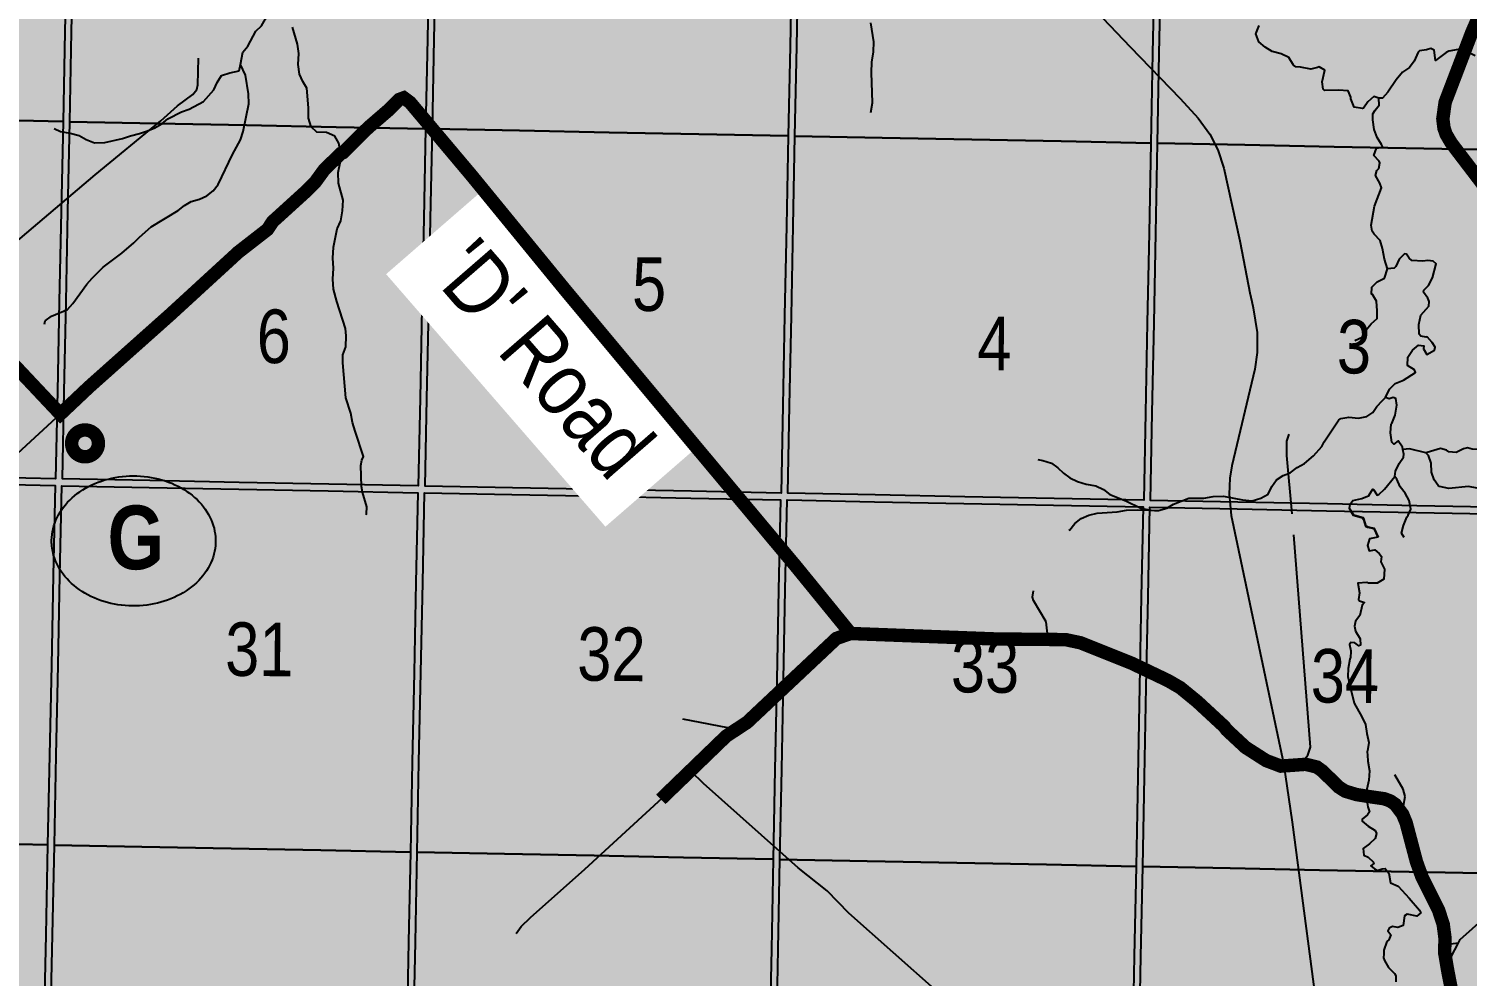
# Model space of a CAD drawing. Extents: x 406396 to 410344, y 6062839 to 6066265.
# Drawn here: x 409695.2 to 409909.4, y 6063198.2 to 6063339.2 of the extents above; entities that cross this region are included whole.
import ezdxf
from ezdxf.enums import TextEntityAlignment as Align

# ---------------------------------------------------------------- set-up
doc = ezdxf.new("R2010")
doc.units = 0
doc.header["$LTSCALE"] = 5
doc.linetypes.add('DASHED2', pattern=[9.525, 6.35, -3.175])
for name, color, linetype in [('33', 20, 'Continuous'), ('39', 28, 'Continuous'), ('P-PROPOSED', 10, 'Continuous'), ('Quarters', 8, 'Continuous'), ('RoadSeg', 57, 'DASHED2'), ('T-WATER', 160, 'Continuous')]:
    doc.layers.add(name, color=color, linetype=linetype)
doc.layers.add('ROUTE-MAP-BACKGROUND-H', color=7, linetype='Continuous', true_color=0xf0ebff)
doc.styles.add('120', font='ARIALN.TTF', dxfattribs={"height": 13})
doc.styles.add('BOLD', font='ARIALNB.TTF')
doc.styles.add('TXT', font='ARIALN.TTF', dxfattribs={"height": 0.2})
doc.linetypes.add('TRACKS', pattern='A,3.81,[130,ltypeshp1.shx,S=6.35,R=0,X=0,Y=0],3.81', length=7.62)

# ---------------------------------------------------------------- blocks, each defined once
blk = doc.blocks.new('AA')
at = {"const_width": 4}
blk.add_lwpolyline([(-1, 0, 1), (1, 0, 1)], format="xyb", close=True, dxfattribs=at)
blk.add_circle((0, 0), 2)
blk = doc.blocks.new('Route_Letters')
h = blk.add_hatch(color=255)
h.dxf.hatch_style = 1
edge = h.paths.add_edge_path()
edge.add_ellipse((-0.12, 0.46), major_axis=(-11.97, 0), ratio=0.789318, start_angle=0, end_angle=360)
at = {"color": 5}
blk.add_open_spline([(-12.34, 0.46), (-12.34, -0.25), (-12.24, -0.97), (-11.72, -2.79), (-11.14, -3.88), (-9.56, -5.81), (-8.54, -6.66), (-6.22, -8.02), (-4.9, -8.54), (-2.12, -9.17), (-0.66, -9.3), (2.22, -9.13), (3.64, -8.84), (6.27, -7.89), (7.48, -7.22), (9.54, -5.6), (10.38, -4.64), (11.6, -2.54), (11.97, -1.4), (12.18, 0.91), (12.02, 2.08), (11.2, 4.3), (10.54, 5.35), (8.8, 7.2), (7.72, 7.99), (5.29, 9.24), (3.93, 9.68), (1.11, 10.18), (-0.35, 10.23), (-3.22, 9.91), (-4.61, 9.55), (-7.16, 8.47), (-8.32, 7.75), (-10.24, 6.02), (-11, 5.02), (-12.05, 2.86), (-12.32, 1.7), (-12.34, 0.52), (-12.34, 0.49), (-12.34, 0.46)], degree=3, knots=[0, 0, 0, 0, 0.219529, 0.219529, 0.575727, 0.575727, 0.931924, 0.931924, 1.288121, 1.288121, 1.644318, 1.644318, 2.000515, 2.000515, 2.356712, 2.356712, 2.712909, 2.712909, 3.069107, 3.069107, 3.425304, 3.425304, 3.781501, 3.781501, 4.137698, 4.137698, 4.493895, 4.493895, 4.850092, 4.850092, 5.20629, 5.20629, 5.562487, 5.562487, 5.918684, 5.918684, 6.274881, 6.274881, 6.283185, 6.283185, 6.283185, 6.283185], dxfattribs=at)
at = {"color": 14, "style": 'BOLD'}
blk.add_attdef('A', text='', height=9.5, dxfattribs=at).set_placement((0.22, 0.98), align=Align.MIDDLE)

msp = doc.modelspace()

# ---------------------------------------------------------------- hatches: boundary and pattern name
at = {"layer": 'ROUTE-MAP-BACKGROUND-H'}
h = msp.add_hatch(color=256, dxfattribs=at)
h.dxf.hatch_style = 1
h.paths.add_polyline_path([(410258.66, 6063255.58), (410260.58, 6063368.34), (410268.76, 6064233.9), (408843.43, 6064264.01), (408831.79, 6063292.96), (408823.13, 6062965.95), (408855.63, 6062965.09), (408869, 6062964.74), (410253.21, 6062935.45)])

# ---------------------------------------------------------------- linework, layer by layer
at = {"layer": '39', "linetype": 'TRACKS', "ltscale": 0.1, "flags": 128}
msp.add_lwpolyline([(409272.02, 6063836.82), (409271.32, 6063838.78), (409271.18, 6063839.93), (409271.21, 6063840.87), (409271.57, 6063842), (409271.73, 6063842.36), (409272.87, 6063844.9), (409272.85, 6063847.18), (409272.77, 6063847.86), (409272.11, 6063849.4), (409267.58, 6063856.61), (409266.84, 6063857.77), (409266.3, 6063858.53), (409265.25, 6063859.42), (409264.45, 6063859.9), (409261.45, 6063860.96), (409260.41, 6063861.48), (409259.86, 6063861.98), (409259.15, 6063862.64), (409258.09, 6063864.19), (409258.5, 6063862.08), (409258.99, 6063859.51), (409259.9, 6063856.62), (409261, 6063853.97), (409262.33, 6063851.54), (409264.2, 6063848.68), (409268.07, 6063842.81), (409272.02, 6063836.82), (409275.44, 6063831.57), (409276.51, 6063829.75), (409277.5, 6063827.79), (409278.63, 6063825.18), (409279.49, 6063822.26), (409284.43, 6063797.05), (409284.9, 6063794.76), (409285.73, 6063790.53), (409286.57, 6063786.42), (409287.62, 6063781.18), (409287.78, 6063779.89), (409287.89, 6063777.63), (409287.93, 6063777.06), (409287.74, 6063770.19), (409287.44, 6063751.48), (409287.65, 6063749.32), (409288.01, 6063747.64), (409288.78, 6063745.11), (409289.23, 6063744.04), (409290.07, 6063742.54), (409291.27, 6063740.7), (409292.62, 6063739.16), (409294.13, 6063737.82), (409295.13, 6063736.81), (409297.34, 6063734.96), (409309.1, 6063725.11), (409322.39, 6063713.97), (409329.28, 6063708.22), (409339.78, 6063700.7), (409352.06, 6063691.93), (409357.73, 6063687.88), (409378.57, 6063673.01), (409386.1, 6063667.44), (409391.17, 6063663.84), (409395.22, 6063661.36), (409396.84, 6063660.35), (409402.78, 6063656.58), (409403.49, 6063656.14), (409413.22, 6063650.19), (409417.08, 6063647.83), (409435.1, 6063636.69), (409436.81, 6063635.63), (409458.88, 6063622.22), (409469.4, 6063615.74), (409471.85, 6063614.22), (409480.28, 6063609.03), (409482.82, 6063607.58), (409483.15, 6063607.4), (409486.66, 6063605.87), (409491.82, 6063604.34), (409497.41, 6063603.11), (409501.3, 6063601.89), (409503.56, 6063600.82), (409504.58, 6063600.17), (409506.47, 6063598.66), (409508.18, 6063597.01), (409509.66, 6063595.13), (409510.95, 6063593.02), (409512.55, 6063589.58), (409513.03, 6063588.36), (409515.08, 6063583.72), (409515.68, 6063582.65), (409516.41, 6063581.69), (409520.96, 6063576.13), (409522.79, 6063574.59), (409524.73, 6063573.53), (409524.97, 6063573.4), (409527.55, 6063572.57), (409531.71, 6063571.64), (409532.96, 6063571.23), (409535.08, 6063569.95), (409535.99, 6063569.14), (409536.72, 6063568.17), (409537.32, 6063567.13), (409537.83, 6063565.98), (409538.61, 6063563.45), (409538.83, 6063562), (409539.21, 6063560.71), (409540.1, 6063558.26), (409542.19, 6063553.58), (409543.82, 6063550.19), (409544.58, 6063549.27), (409544.98, 6063548.88), (409545.25, 6063548.62), (409545.43, 6063548.44), (409547.24, 6063546.91), (409551.16, 6063543.98), (409553.76, 6063541.61), (409555.37, 6063539.85), (409556.09, 6063538.86), (409556.67, 6063537.76), (409557.69, 6063535.48), (409558.5, 6063532.93), (409559.11, 6063530.22), (409559.96, 6063526.1), (409560.95, 6063522.04), (409562.32, 6063518.36), (409564, 6063515.03), (409564.47, 6063513.81), (409564.77, 6063512.46), (409565.19, 6063511.22), (409565.47, 6063509.86), (409566.84, 6063506.2), (409568.73, 6063502.94), (409570.29, 6063501.15), (409571.11, 6063500.27), (409572.02, 6063499.51), (409574.35, 6063497.8), (409575.08, 6063497.28), (409579.07, 6063493.95), (409580.38, 6063492.44), (409581.39, 6063490.99), (409582.32, 6063489.31), (409583.1, 6063487.61), (409583.56, 6063486.16), (409584.13, 6063483.93), (409584.36, 6063482.39), (409584.41, 6063481.03), (409584.29, 6063478.12), (409583.9, 6063476.13), (409583.47, 6063474.37), (409582.83, 6063472.79), (409581.84, 6063470.79), (409578.5, 6063464.49), (409577.58, 6063462.48), (409576.92, 6063460.63), (409576.52, 6063458.87), (409576.3, 6063456.96), (409576.32, 6063455.43), (409576.49, 6063453.54), (409576.66, 6063452.63), (409577.29, 6063450.09), (409577.88, 6063448.24), (409578.28, 6063447.27), (409579.69, 6063444.65), (409581.17, 6063442.45), (409582.3, 6063441.26), (409583.47, 6063440.25), (409584.97, 6063439.14), (409587.28, 6063437.87), (409589.01, 6063437.13), (409591.9, 6063436.35), (409597.08, 6063436.05), (409599.85, 6063436.48), (409600.49, 6063436.58), (409602.5, 6063437.16), (409602.76, 6063437.23), (409603.02, 6063437.3), (409606.03, 6063438.17), (409608.84, 6063438.74), (409610.49, 6063438.83), (409615.41, 6063438.84), (409619.06, 6063438.97), (409621.69, 6063439.46), (409629.01, 6063441.93), (409631.64, 6063442.49), (409643.31, 6063443.27), (409645.71, 6063443.19), (409647.19, 6063443.09), (409653.3, 6063442.68), (409659.64, 6063443.22), (409662.48, 6063442.85), (409664.59, 6063442.15), (409665.9, 6063441.43), (409666.46, 6063441.06), (409666.96, 6063440.73), (409668.25, 6063439.55), (409669.32, 6063438.26), (409675.21, 6063431.64), (409676.26, 6063430.74), (409678.61, 6063428.99), (409679.79, 6063428.33), (409692.44, 6063421.82), (409693.66, 6063421.26), (409694.83, 6063420.84), (409695.98, 6063420.6), (409697.12, 6063420.48), (409698.29, 6063420.51), (409702.83, 6063420.92), (409704.14, 6063420.94), (409705.51, 6063420.83), (409706.86, 6063420.49), (409707.94, 6063420.04), (409708.96, 6063419.47), (409709.95, 6063418.79), (409710.97, 6063417.85), (409711.88, 6063416.7), (409714.68, 6063412.19), (409715.89, 6063410.42), (409716.61, 6063409.72), (409718.04, 6063408.55), (409719.39, 6063407.8), (409723.58, 6063405.98), (409728.97, 6063403.69), (409731.46, 6063403.2), (409733.51, 6063403.24), (409735.73, 6063403.91), (409737.83, 6063404.96), (409739.69, 6063405.6), (409741.54, 6063406.45), (409743.38, 6063407.07), (409746.68, 6063407.55), (409748.65, 6063407.62), (409752.07, 6063407.92), (409753.14, 6063408.01), (409757.45, 6063407.95), (409759.35, 6063407.76), (409761.55, 6063407.41), (409761.81, 6063407.37), (409766.84, 6063406.25), (409772.96, 6063403.66), (409774.8, 6063402.57), (409776.18, 6063401.54), (409777.74, 6063399.97), (409778.92, 6063398.54), (409783.91, 6063394.32), (409790.27, 6063389.52), (409792.52, 6063388.3), (409796.84, 6063386.74), (409799.2, 6063386.03), (409802.58, 6063384.04), (409806.13, 6063380.17), (409809.39, 6063376.59), (409812.67, 6063373.5), (409820.51, 6063369.76), (409823.36, 6063368.05), (409825.79, 6063366.82), (409827.92, 6063365.28), (409830.31, 6063362.87), (409834.73, 6063358.21), (409839.01, 6063353.73), (409839.57, 6063353.3), (409840.7, 6063352.43), (409842.98, 6063351.08), (409847.86, 6063348.01), (409850.02, 6063346.24), (409859.19, 6063336.57), (409866.61, 6063328.88), (409869.32, 6063325.95), (409871.06, 6063323.53), (409872.24, 6063321.22), (409873.15, 6063318.49), (409875.49, 6063307.66), (409876.28, 6063303.52), (409876.99, 6063299.9), (409877.29, 6063298.61), (409877.5, 6063297.69), (409878.09, 6063294.03), (409878.09, 6063291.03), (409877.75, 6063288.56), (409874.31, 6063274.14), (409874.01, 6063272.3), (409873.93, 6063269.93), (409874.24, 6063266.76), (409875.67, 6063259.98), (409879.27, 6063242.81), (409881.31, 6063233.17), (409882, 6063229.89), (409883.32, 6063221.09), (409887.74, 6063187.55), (409888.65, 6063181.87), (409890.75, 6063173.22), (409895.34, 6063155.26), (409895.71, 6063154.09), (409896.72, 6063151.72), (409898.03, 6063149.68), (409898.81, 6063148.79), (409900.65, 6063147.23), (409903.37, 6063144.79), (409907.21, 6063141.73), (409908.8, 6063140.02), (409910.81, 6063137.12), (409911.16, 6063136.49), (409915.77, 6063128.32), (409921.41, 6063118.39), (409921.97, 6063117.51), (409924.34, 6063114.59), (409926.86, 6063112.07), (409939.66, 6063099.28), (409940.72, 6063098.29), (409941.51, 6063097.38), (409943, 6063095.46), (409943.51, 6063094.65), (409944.94, 6063092.29), (409947.26, 6063087.94), (409947.93, 6063086.97), (409949.04, 6063084.88), (409949.64, 6063083.71), (409950.86, 6063081.66), (409951.4, 6063080.48), (409952.87, 6063077.79), (409953.16, 6063077.25), (409954.62, 6063073.79), (409954.97, 6063072.52), (409955.42, 6063069.67), (409958.4, 6063056.2), (409959.88, 6063049.52), (409962.65, 6063036.87), (409963.38, 6063034.33), (409964.27, 6063032.03), (409965.36, 6063029.89), (409968.82, 6063024.97), (409980.36, 6063008.81), (409981.27, 6063007.64), (409984.47, 6063004.15), (409992.59, 6062995.54), (409993.54, 6062994.51), (410001.27, 6062986.07), (410002.72, 6062984.56), (410004.08, 6062982.94), (410005.13, 6062981.24), (410006.03, 6062979.26), (410006.57, 6062977.31), (410006.77, 6062975.33), (410006.77, 6062973.33), (410006.27, 6062970.34), (410005.34, 6062967.06), (410004.61, 6062965.02), (410003.54, 6062961.03), (410001.48, 6062954.07), (410001.16, 6062953.06), (410000.78, 6062951.35), (410000.77, 6062947.99), (410001.11, 6062943.61), (410001.31, 6062941.88), (410001.35, 6062941.02)], dxfattribs=at)
at = {"layer": 'P-PROPOSED', "color": 90, "flags": 128}
msp.add_lwpolyline([(409913.13, 6063314.18, 2, 2, 0), (409907.01, 6063322.2, 2, 2, 0), (409906.24, 6063323.5, 2, 2, 0), (409905.91, 6063324.43, 2, 2, 0), (409905.74, 6063325.83, 2, 2, 0), (409906.08, 6063328.29, 2, 2, 0), (409910.07, 6063338.74, 2, 2, 0), (409911.23, 6063341.4, 2, 2, 0)], format="xyseb", dxfattribs=at)
at = {"layer": 'P-PROPOSED', "color": 90, "const_width": 2, "flags": 128}
msp.add_lwpolyline([(409817.56, 6063249.19), (409815.44, 6063248.46), (409802.13, 6063235.95), (409799.04, 6063233.92), (409789.29, 6063224.5)], dxfattribs=at)
at = {"layer": 'Quarters'}
for points in [[(409700.27, 6063325.42), (409686.94, 6063325.72), (409673.61, 6063326.02), (409660.28, 6063326.32), (409647.29, 6063326.61), (409647.57, 6063339.99), (409647.85, 6063353.37), (409648.13, 6063366.75), (409648.41, 6063380.13), (409661.4, 6063379.84), (409674.73, 6063379.54), (409688.06, 6063379.24), (409701.38, 6063378.94), (409701.1, 6063365.56), (409700.83, 6063352.18), (409700.55, 6063338.8)], [(409754.27, 6063324.35), (409740.94, 6063324.61), (409727.6, 6063324.88), (409714.27, 6063325.14), (409701.28, 6063325.4), (409701.55, 6063338.78), (409701.83, 6063352.16), (409702.11, 6063365.54), (409702.39, 6063378.92), (409715.38, 6063378.67), (409728.7, 6063378.4), (409742.03, 6063378.14), (409755.36, 6063377.88), (409755.08, 6063364.49), (409754.81, 6063351.11), (409754.54, 6063337.73)], [(409808.26, 6063323.28), (409794.93, 6063323.55), (409781.6, 6063323.81), (409768.27, 6063324.07), (409755.27, 6063324.33), (409755.54, 6063337.71), (409755.82, 6063351.09), (409756.09, 6063364.47), (409756.36, 6063377.86), (409769.35, 6063377.6), (409782.68, 6063377.34), (409796, 6063377.07), (409809.33, 6063376.81), (409809.06, 6063363.43), (409808.8, 6063350.05), (409808.53, 6063336.67)], [(409862.25, 6063322.22), (409848.92, 6063322.48), (409835.59, 6063322.74), (409822.26, 6063323.01), (409809.26, 6063323.26), (409809.53, 6063336.65), (409809.8, 6063350.03), (409810.07, 6063363.41), (409810.33, 6063376.79), (409823.33, 6063376.53), (409836.65, 6063376.27), (409849.98, 6063376.01), (409863.3, 6063375.74), (409863.04, 6063362.36), (409862.78, 6063348.98), (409862.52, 6063335.6)], [(409916.25, 6063321.15), (409902.91, 6063321.41), (409889.58, 6063321.68), (409876.25, 6063321.94), (409863.26, 6063322.2), (409863.52, 6063335.58), (409863.78, 6063348.96), (409864.05, 6063362.34), (409864.31, 6063375.72), (409877.3, 6063375.47), (409890.63, 6063375.2), (409903.95, 6063374.94), (409917.28, 6063374.68), (409917.02, 6063361.29), (409916.76, 6063347.91), (409916.5, 6063334.53)], [(409700.27, 6063325.42), (409700, 6063312.04), (409699.72, 6063298.65), (409699.44, 6063285.27), (409699.17, 6063272.23), (409685.84, 6063272.53), (409672.5, 6063272.83), (409659.17, 6063273.13), (409646.17, 6063273.42), (409646.44, 6063286.47), (409646.72, 6063299.85), (409647, 6063313.23), (409647.29, 6063326.61), (409660.28, 6063326.32), (409673.61, 6063326.02), (409686.94, 6063325.72)], [(409754.27, 6063324.35), (409753.99, 6063310.97), (409753.72, 6063297.59), (409753.45, 6063284.21), (409753.18, 6063271.16), (409739.85, 6063271.42), (409726.51, 6063271.69), (409713.18, 6063271.95), (409700.18, 6063272.21), (409700.45, 6063285.25), (409700.72, 6063298.63), (409701, 6063312.02), (409701.28, 6063325.4), (409714.27, 6063325.14), (409727.6, 6063324.88), (409740.94, 6063324.61)], [(409808.26, 6063323.28), (409807.99, 6063309.9), (409807.72, 6063296.52), (409807.46, 6063283.14), (409807.2, 6063270.09), (409793.86, 6063270.36), (409780.52, 6063270.62), (409767.19, 6063270.88), (409754.19, 6063271.14), (409754.45, 6063284.19), (409754.73, 6063297.57), (409755, 6063310.95), (409755.27, 6063324.33), (409768.27, 6063324.07), (409781.6, 6063323.81), (409794.93, 6063323.55)], [(409862.25, 6063322.22), (409861.99, 6063308.84), (409861.73, 6063295.45), (409861.46, 6063282.07), (409861.21, 6063269.03), (409847.87, 6063269.29), (409834.54, 6063269.55), (409821.2, 6063269.82), (409808.2, 6063270.07), (409808.46, 6063283.12), (409808.73, 6063296.5), (409809, 6063309.88), (409809.26, 6063323.26), (409822.26, 6063323.01), (409835.59, 6063322.74), (409848.92, 6063322.48)], [(409916.25, 6063321.15), (409915.99, 6063307.77), (409915.73, 6063294.39), (409915.47, 6063281.01), (409915.22, 6063267.96), (409901.88, 6063268.22), (409888.55, 6063268.49), (409875.21, 6063268.75), (409862.21, 6063269.01), (409862.47, 6063282.05), (409862.73, 6063295.43), (409862.99, 6063308.82), (409863.26, 6063322.2), (409876.25, 6063321.94), (409889.58, 6063321.68), (409902.91, 6063321.41)], [(409698.26, 6063231.09), (409697.98, 6063217.71), (409684.65, 6063218.01), (409671.31, 6063218.31), (409657.97, 6063218.61), (409644.97, 6063218.9), (409645.25, 6063232.28), (409645.53, 6063245.66), (409645.81, 6063259.04), (409646.09, 6063272.42), (409659.09, 6063272.12), (409672.43, 6063271.82), (409685.76, 6063271.52), (409699.09, 6063271.22), (409698.81, 6063257.85), (409698.54, 6063244.47)], [(409752.28, 6063230.03), (409752, 6063216.65), (409738.67, 6063216.91), (409725.33, 6063217.17), (409711.99, 6063217.44), (409698.99, 6063217.69), (409699.26, 6063231.07), (409699.54, 6063244.45), (409699.82, 6063257.83), (409700.09, 6063271.2), (409713.09, 6063270.95), (409726.43, 6063270.68), (409739.76, 6063270.42), (409753.09, 6063270.16), (409752.82, 6063256.78), (409752.55, 6063243.4)], [(409806.29, 6063228.96), (409806.03, 6063215.58), (409792.69, 6063215.84), (409779.35, 6063216.11), (409766.01, 6063216.37), (409753.01, 6063216.63), (409753.28, 6063230.01), (409753.55, 6063243.38), (409753.83, 6063256.76), (409754.1, 6063270.14), (409767.1, 6063269.88), (409780.43, 6063269.62), (409793.76, 6063269.36), (409807.1, 6063269.09), (409806.83, 6063255.71), (409806.56, 6063242.34)], [(409860.31, 6063227.89), (409860.05, 6063214.51), (409846.71, 6063214.77), (409833.37, 6063215.04), (409820.04, 6063215.3), (409807.03, 6063215.56), (409807.3, 6063228.94), (409807.57, 6063242.32), (409807.83, 6063255.69), (409808.1, 6063269.07), (409821.1, 6063268.82), (409834.43, 6063268.55), (409847.77, 6063268.29), (409861.1, 6063268.03), (409860.84, 6063254.65), (409860.57, 6063241.27)], [(409914.33, 6063226.82), (409914.07, 6063213.44), (409900.73, 6063213.71), (409887.39, 6063213.97), (409874.06, 6063214.23), (409861.05, 6063214.49), (409861.31, 6063227.87), (409861.58, 6063241.25), (409861.84, 6063254.63), (409862.1, 6063268.01), (409875.1, 6063267.75), (409888.43, 6063267.48), (409901.77, 6063267.22), (409915.1, 6063266.96), (409914.84, 6063253.58), (409914.59, 6063240.2)], [(409697.15, 6063177.58), (409696.88, 6063164.54), (409683.54, 6063164.83), (409670.2, 6063165.13), (409656.86, 6063165.43), (409643.85, 6063165.72), (409644.12, 6063178.76), (409644.41, 6063192.14), (409644.69, 6063205.52), (409644.97, 6063218.9), (409657.97, 6063218.61), (409671.31, 6063218.31), (409684.65, 6063218.01), (409697.98, 6063217.71), (409697.71, 6063204.34), (409697.43, 6063190.96)], [(409751.19, 6063176.51), (409750.92, 6063163.47), (409737.58, 6063163.73), (409724.24, 6063164), (409710.89, 6063164.26), (409697.89, 6063164.52), (409698.16, 6063177.56), (409698.43, 6063190.94), (409698.71, 6063204.32), (409698.99, 6063217.69), (409711.99, 6063217.44), (409725.33, 6063217.17), (409738.67, 6063216.91), (409752, 6063216.65), (409751.73, 6063203.27), (409751.46, 6063189.89)], [(409805.23, 6063175.45), (409804.97, 6063162.4), (409791.62, 6063162.67), (409778.28, 6063162.93), (409764.93, 6063163.19), (409751.93, 6063163.45), (409752.19, 6063176.49), (409752.46, 6063189.87), (409752.74, 6063203.25), (409753.01, 6063216.63), (409766.01, 6063216.37), (409779.35, 6063216.11), (409792.69, 6063215.84), (409806.03, 6063215.58), (409805.76, 6063202.2), (409805.49, 6063188.82)], [(409859.26, 6063174.37), (409859, 6063161.33), (409845.66, 6063161.6), (409832.32, 6063161.86), (409818.98, 6063162.12), (409805.97, 6063162.38), (409806.23, 6063175.42), (409806.5, 6063188.8), (409806.76, 6063202.18), (409807.03, 6063215.56), (409820.04, 6063215.3), (409833.37, 6063215.04), (409846.71, 6063214.77), (409860.05, 6063214.51), (409859.79, 6063201.13), (409859.52, 6063187.75)], [(409913.3, 6063173.3), (409913.05, 6063160.26), (409899.7, 6063160.52), (409886.36, 6063160.79), (409873.02, 6063161.05), (409860.01, 6063161.31), (409860.26, 6063174.35), (409860.53, 6063187.73), (409860.79, 6063201.11), (409861.05, 6063214.49), (409874.06, 6063214.23), (409887.39, 6063213.97), (409900.73, 6063213.71), (409914.07, 6063213.44), (409913.81, 6063200.06), (409913.55, 6063186.68)]]:
    msp.add_lwpolyline(points, close=True, dxfattribs=at)
at = {"layer": 'RoadSeg'}
for p, q in [((409800.57, 6063234.88), (409792.55, 6063236.45)), ((409905.88, 6063198.98), (409908.07, 6063203.13))]:
    msp.add_line(p, q, dxfattribs=at)
for points in [[(409913.13, 6063314.18), (409907.01, 6063322.2), (409906.24, 6063323.5), (409905.91, 6063324.43), (409905.74, 6063325.83), (409906.08, 6063328.29), (409910.07, 6063338.74)], [(409699.87, 6063281.86), (409684.5, 6063298.11), (409683.9, 6063298.97), (409683.93, 6063299.44), (409690.56, 6063305.23), (409705.07, 6063317.47), (409714.82, 6063325.53), (409717.31, 6063327.76), (409719.58, 6063329.45), (409720.21, 6063330.19), (409720.34, 6063330.89), (409720.44, 6063334.88)], [(409817.56, 6063249.19), (409809.28, 6063259.34), (409795.06, 6063276.34), (409774.95, 6063300.47), (409761.04, 6063317.47), (409751.96, 6063328.26), (409751.02, 6063328.96), (409750.29, 6063328.69), (409748.63, 6063327.03), (409745.7, 6063324.5), (409741.97, 6063320.8), (409741.64, 6063320.67), (409739.14, 6063318.21), (409737.88, 6063316.48), (409736.51, 6063315.08), (409731.49, 6063310.52), (409730.72, 6063309.35), (409726.36, 6063305.96), (409716.31, 6063296.74), (409704.17, 6063285.92), (409699.87, 6063281.86), (409686.1, 6063269.25), (409684.01, 6063267.29), (409682.44, 6063266.03)], [(409883.28, 6063267.02), (409882.51, 6063275.71), (409882.51, 6063277.84), (409882.88, 6063278.87)], [(409884.72, 6063229.72), (409884.98, 6063230.29), (409885.65, 6063231.05), (409886.05, 6063232.25), (409883.28, 6063267.02)], [(409846.95, 6063248.32), (409846.68, 6063250.92), (409844.79, 6063254.08), (409844.62, 6063254.58), (409844.79, 6063255.54)], [(409800.57, 6063234.88), (409802.13, 6063235.95), (409804.53, 6063238.51), (409815.44, 6063248.46), (409816.96, 6063249.21), (409817.56, 6063249.19)], [(409817.56, 6063249.19), (409838.7, 6063248.39), (409846.95, 6063248.32), (409849.01, 6063248.29), (409851.18, 6063247.82), (409858.86, 6063244.76), (409864.22, 6063242.2), (409866.05, 6063241.14), (409868.58, 6063239.07), (409872.6, 6063235.35), (409872.97, 6063234.85), (409875.76, 6063232.25), (409878.83, 6063230.29), (409881.02, 6063229.46), (409884.72, 6063229.72), (409886.38, 6063229.32), (409887.21, 6063228.73), (409889.67, 6063226.33), (409890.6, 6063225.73), (409892.27, 6063225.23), (409894.33, 6063224.9), (409895.03, 6063224.8), (409896.43, 6063224.6), (409897.33, 6063224.27), (409898.06, 6063223.77), (409899.16, 6063222.3), (409899.69, 6063221.01), (409901.22, 6063215.22), (409902.05, 6063212.92), (409904.51, 6063208.03), (409905.21, 6063205.87), (409905.48, 6063203.77), (409905.47, 6063203.5), (409905.41, 6063201.74), (409905.88, 6063198.98), (409907.74, 6063189.43)], [(409793.81, 6063228.66), (409799.04, 6063233.92), (409800.57, 6063234.88)], [(409767.73, 6063204.5), (409768.49, 6063205.57), (409769.89, 6063206.9), (409777.97, 6063214.09), (409793.81, 6063228.66)], [(409830.15, 6063194.09), (409830.81, 6063194.82), (409830.81, 6063195.35), (409830.51, 6063195.82), (409817.3, 6063207.53), (409814.08, 6063210.86), (409809.72, 6063214.32), (409795.64, 6063226.83), (409793.81, 6063228.66)], [(409899.16, 6063222.3), (409899.89, 6063223.54), (409900.15, 6063224.9), (409899.82, 6063226), (409898.59, 6063228.13)], [(409908.07, 6063203.13), (409908.34, 6063203.64), (409917.39, 6063211.72), (409918.92, 6063213.29), (409921.55, 6063214.45), (409922.21, 6063214.92), (409923.81, 6063217.31), (409926.01, 6063219.48)], [(409905.47, 6063203.5), (409906.89, 6063203), (409908.07, 6063203.13)]]:
    msp.add_lwpolyline(points, dxfattribs=at)
at = {"layer": 'T-WATER'}
for p, q in [((409726.49, 6063332.96), (409726.68, 6063333.94)), ((409894.48, 6063231.57), (409894.52, 6063231.06)), ((409894.41, 6063225.63), (409894.39, 6063225.02))]:
    msp.add_line(p, q, dxfattribs=at)
for points in [[(409726.68, 6063333.94), (409727.06, 6063335.77), (409727.8, 6063336.67), (409728.98, 6063338.87), (409729.81, 6063339.66), (409730.4, 6063340.74), (409731.11, 6063341.65), (409732.05, 6063342.3), (409733, 6063342.66)], [(409820.56, 6063326.75), (409820.81, 6063328.23), (409820.67, 6063332.75), (409820.73, 6063334.25), (409820.94, 6063335.78), (409820.99, 6063337.31), (409820.58, 6063340.1)], [(409883.51, 6063333.81), (409882.83, 6063334.96), (409881.65, 6063335.49), (409880.31, 6063335.87), (409879.26, 6063336.52), (409878.32, 6063337.27), (409877.91, 6063338.48), (409878.37, 6063339.72)], [(409745.42, 6063266.87), (409745.48, 6063267.03), (409745.5, 6063268.07), (409744.87, 6063270.22), (409744.73, 6063271.07), (409744.63, 6063274.23), (409744.77, 6063275.02), (409745.02, 6063275.56), (409743.76, 6063279.34), (409743.38, 6063280.6), (409743.13, 6063282.01), (409742.38, 6063284.28), (409741.92, 6063289.48), (409741.94, 6063290.67), (409742.38, 6063291.88), (409742.44, 6063293.5), (409742.33, 6063294.62), (409741.05, 6063298.62), (409740.53, 6063300.44), (409740.47, 6063301.94), (409740.56, 6063303.61), (409740.47, 6063305.07), (409740.56, 6063306.72), (409741.11, 6063309.45), (409741.63, 6063310.64), (409741.89, 6063312.11), (409741.97, 6063313.73), (409741.3, 6063316.27), (409741.26, 6063317.82), (409741.55, 6063319.28), (409741.58, 6063320.88), (409741.32, 6063322.22), (409740.74, 6063323.27), (409739.51, 6063323.77), (409738.09, 6063323.82), (409737.23, 6063324.65), (409736.85, 6063325.91), (409736.81, 6063327.46), (409736.58, 6063330.41), (409735.97, 6063331.39), (409735.5, 6063332.47), (409735.31, 6063333.91), (409735.38, 6063335.57), (409735.18, 6063336.97), (409734.43, 6063339.46)], [(409910.56, 6063335.21), (409908.8, 6063336.07), (409908.01, 6063336.15), (409906.63, 6063335.9), (409906.23, 6063335.72), (409904.63, 6063334.5), (409904.47, 6063336.04), (409903.93, 6063336.32), (409903.31, 6063336.12), (409902.27, 6063335.95), (409902.06, 6063335.76), (409901.47, 6063334.41), (409900.78, 6063333.48), (409899.75, 6063332.78), (409898.8, 6063331.65), (409897.56, 6063329.79), (409896.76, 6063328.92), (409896.44, 6063328.9), (409896.35, 6063328.9), (409896.19, 6063328.89)], [(409697.49, 6063295.26), (409697.6, 6063295.75), (409698.56, 6063296.46), (409700.92, 6063297.43), (409701.73, 6063298.32), (409703.83, 6063301.19), (409704.6, 6063302.1), (409706.26, 6063303.75), (409709.02, 6063305.81), (409710.8, 6063307.36), (409711.64, 6063308.21), (409713.38, 6063309.73), (409717.43, 6063312.18), (409718.34, 6063312.91), (409719.35, 6063313.5), (409720.58, 6063313.86), (409721.69, 6063314.38), (409722.62, 6063315.13), (409723.36, 6063316.06), (409725.51, 6063320.51), (409726.69, 6063322.68), (409727.09, 6063323.94), (409727.93, 6063328.06), (409727.88, 6063329.57), (409727.42, 6063332.33), (409726.68, 6063333.94)], [(409896.19, 6063328.89), (409895.44, 6063329.16), (409894.57, 6063328.36), (409893.94, 6063327.44), (409893.79, 6063327.35), (409892.54, 6063327.57), (409892.02, 6063328.79), (409892.02, 6063329.05), (409891.63, 6063330.02), (409890.2, 6063330.12), (409888.11, 6063330.06), (409887.9, 6063330.26), (409887.77, 6063331.35), (409888.17, 6063333.05), (409887.32, 6063333.59), (409887.08, 6063333.45), (409886.07, 6063333.22), (409884.56, 6063333.52), (409883.86, 6063333.58), (409883.51, 6063333.81)], [(409698.96, 6063324.37), (409699.91, 6063323.96), (409701.36, 6063323.71), (409702.67, 6063323.33), (409703.74, 6063322.73), (409704.95, 6063322.27), (409706.5, 6063322.28), (409709.13, 6063322.91), (409710.33, 6063323.32), (409711.65, 6063323.62), (409712.87, 6063324.02), (409713.95, 6063324.51), (409715, 6063325.09), (409715.86, 6063325.81), (409717.92, 6063326.87), (409719.04, 6063327.27), (409721.19, 6063328.41), (409722.75, 6063330.14), (409723.24, 6063331.25), (409723.88, 6063332.27), (409725.12, 6063332.66), (409726.49, 6063332.96)], [(409897.49, 6063303.5), (409897.05, 6063304.92), (409896.75, 6063306.53), (409896.43, 6063307.73), (409895.51, 6063308.63), (409895.19, 6063309.12), (409895.06, 6063309.98), (409895.58, 6063312.84), (409896.58, 6063315.57), (409896.36, 6063316.26), (409895.7, 6063317.38), (409895.9, 6063318.14), (409896.19, 6063318.42), (409896.36, 6063319.29), (409896.25, 6063319.52), (409895.48, 6063320.36), (409895.85, 6063321.46), (409896.79, 6063321.59), (409896.62, 6063322.03), (409895.98, 6063323.06), (409895.5, 6063324.23), (409895.29, 6063325.68), (409895.31, 6063326.59), (409895.64, 6063327.11), (409896.26, 6063327.87), (409896.19, 6063328.89)], [(409897.21, 6063284.31), (409897.81, 6063285.57), (409898.64, 6063286.42), (409899.89, 6063286.93), (409901.65, 6063288.07), (409901.54, 6063288.45), (409900.48, 6063289.09), (409900.52, 6063290.36), (409901.2, 6063291.37), (409902.12, 6063292.11), (409902.92, 6063292.05), (409902.84, 6063291.6), (409903.36, 6063290.72), (409904.52, 6063291.39), (409904.58, 6063291.82), (409904.13, 6063292.52), (409903.42, 6063293.36), (409903.28, 6063293.32), (409902.44, 6063293.47), (409902.23, 6063293.77), (409902.16, 6063295.19), (409902.47, 6063296.6), (409903.64, 6063297.95), (409903.68, 6063298.62), (409903.51, 6063299.11), (409902.84, 6063300.02), (409902.93, 6063300.29), (409903.58, 6063301.01), (409904.21, 6063302.13), (409904.74, 6063304.25), (409904.28, 6063304.65), (409903.5, 6063304.73), (409902.76, 6063304.65), (409901.14, 6063304.74), (409900.73, 6063305.06), (409900.33, 6063305.68), (409900.02, 6063305.74), (409899.25, 6063304.93), (409898.73, 6063303.83), (409898.47, 6063303.57), (409897.49, 6063303.5)], [(409892.61, 6063292.83), (409893.74, 6063293.31), (409894.33, 6063294.4), (409895.09, 6063295.31), (409895.97, 6063296.09), (409895.97, 6063297.25), (409895.84, 6063298.68), (409895.24, 6063299.66), (409895.12, 6063299.7), (409895.18, 6063300.74), (409895.95, 6063301.55), (409897.03, 6063302.08), (409897.49, 6063303.5)], [(409890.53, 6063281.18), (409891.73, 6063281.39), (409893.18, 6063281.27), (409894.42, 6063281.51), (409895.3, 6063282.12), (409895.93, 6063283.01), (409896.68, 6063283.83), (409897.21, 6063284.31)], [(409899.8, 6063276.57), (409899.74, 6063276.96), (409899.09, 6063277.86), (409898.46, 6063277.39), (409898.15, 6063277.67), (409897.93, 6063279.05), (409898.06, 6063280.36), (409898.16, 6063280.46), (409898.66, 6063281.69), (409898.87, 6063283.19), (409898.73, 6063284.17), (409898.32, 6063284.32), (409897.77, 6063284.13), (409897.21, 6063284.31)], [(409867.91, 6063269.35), (409870.13, 6063269.35), (409871.54, 6063269.58), (409873.07, 6063269.63), (409875.9, 6063269.07), (409877.36, 6063268.92), (409878.63, 6063269.33), (409879.71, 6063269.92), (409880.27, 6063271.08), (409880.95, 6063272.08), (409881.96, 6063272.72), (409882.98, 6063273.12), (409884.07, 6063273.92), (409885.15, 6063274.52), (409886.49, 6063275.67), (409887.71, 6063277.02), (409888.08, 6063277.72), (409890.25, 6063281), (409890.53, 6063281.18)], [(409898.57, 6063272.58), (409898.69, 6063273.37), (409899.22, 6063274.48), (409899.88, 6063275.47), (409899.92, 6063275.87), (409899.8, 6063276.57)], [(409903.21, 6063276.11), (409900.77, 6063276.7), (409899.8, 6063276.57)], [(409917.63, 6063273.49), (409915.71, 6063274.1), (409913.47, 6063275.21), (409912.55, 6063275.95), (409911.47, 6063276.6), (409910.13, 6063276.63), (409909.43, 6063276.85), (409908.83, 6063276.67), (409907.71, 6063276.13), (409906.62, 6063276.25), (409906.29, 6063276.47), (409905.4, 6063276.72), (409903.41, 6063276.16), (409903.21, 6063276.11)], [(409921.76, 6063266.28), (409921.32, 6063266.57), (409920.45, 6063267.35), (409919.4, 6063267.98), (409915.23, 6063268.93), (409914, 6063268.82), (409913.11, 6063269.73), (409910.84, 6063270.83), (409909.54, 6063271.1), (409906.64, 6063270.79), (409905.22, 6063271.08), (409905.02, 6063271.23), (409904.46, 6063272.08), (409904.04, 6063273.19), (409904, 6063274.56), (409903.59, 6063275.71), (409903.21, 6063276.11)], [(409845.42, 6063275.11), (409846.19, 6063274.97), (409847.44, 6063274.55), (409848.42, 6063273.86), (409849.27, 6063273.06), (409850.21, 6063272.38), (409851.35, 6063271.84), (409852.62, 6063271.43), (409854.05, 6063271.19), (409855.19, 6063270.65), (409856.14, 6063269.89), (409858.53, 6063268.93), (409860.79, 6063267.84), (409862.24, 6063267.55)], [(409896.16, 6063263.55), (409895.55, 6063264.84), (409894.6, 6063265.01), (409894.34, 6063265.16), (409894.01, 6063266.16), (409893.85, 6063266.41), (409892.49, 6063266.81), (409891.84, 6063267.8), (409891.92, 6063268.43), (409892.33, 6063268.99), (409893.69, 6063269.27), (409894.77, 6063269.73), (409894.75, 6063269.83), (409895.32, 6063270.67), (409895.42, 6063270.64), (409895.94, 6063269.81), (409896.19, 6063269.89), (409897.06, 6063270.69), (409898.57, 6063272.58)], [(409899.97, 6063263.47), (409899.59, 6063264.15), (409899.9, 6063265.26), (409900.39, 6063266.49), (409900.6, 6063266.79), (409900.98, 6063267.71), (409900.7, 6063269.01), (409900.13, 6063270.1), (409899.36, 6063271.05), (409898.87, 6063272.19), (409898.57, 6063272.58)], [(409862.24, 6063267.55), (409862.8, 6063267.53), (409863.39, 6063267.52), (409864.66, 6063267.84), (409865.63, 6063268.47), (409867.91, 6063269.35)], [(409850.05, 6063264.57), (409850.17, 6063264.64), (409850.95, 6063265.58), (409851.9, 6063266.3), (409853.01, 6063266.8), (409854.28, 6063267.09), (409857.22, 6063267.3), (409858.63, 6063267.54), (409860.22, 6063267.61), (409862.24, 6063267.55)], [(409891.99, 6063267.44), (409892.4, 6063266.82), (409893.76, 6063266.41), (409893.92, 6063266.16), (409894.24, 6063265.16), (409894.5, 6063265.01), (409895.45, 6063264.84), (409896.08, 6063263.52), (409894.82, 6063263.31), (409894.51, 6063262.29), (409894.75, 6063261.49), (409895.6, 6063261.64), (409896.25, 6063261.09), (409896.58, 6063260.64), (409896.5, 6063259.85), (409897.03, 6063258.75), (409896.97, 6063257.3), (409895.96, 6063256.66), (409894.66, 6063256.68), (409894.41, 6063256.77), (409893.08, 6063256.7), (409893.34, 6063255.23), (409893.17, 6063254.25), (409893.33, 6063254.07), (409894.05, 6063253.81), (409893.75, 6063253.39), (409893.36, 6063251.86), (409892.72, 6063251.03), (409892.57, 6063250.29), (409892.71, 6063249.52), (409893.41, 6063248.4), (409893.5, 6063247.47), (409893.22, 6063247.36), (409892.62, 6063247.8), (409892.04, 6063247.87), (409891.83, 6063247.53), (409892.06, 6063246.62), (409892.01, 6063245.52), (409891.88, 6063245.37), (409891.63, 6063243.98), (409891.58, 6063242.78), (409892.09, 6063240.67)], [(409892.09, 6063240.67), (409892.09, 6063240.67), (409892.54, 6063238.8), (409893.69, 6063236.79), (409894.2, 6063235.66), (409894.42, 6063234.28), (409894.74, 6063232.96), (409894.5, 6063231.74)], [(409894.52, 6063231.06), (409894.57, 6063230.18), (409894.81, 6063228.76), (409894.74, 6063227.37), (409894.42, 6063226), (409894.41, 6063225.63)], [(409894.5, 6063231.74), (409894.48, 6063231.65), (409894.48, 6063231.57)], [(409894.39, 6063225.02), (409894.37, 6063224.57), (409894.57, 6063223.37), (409894.8, 6063222.61), (409894.5, 6063222.18), (409893.74, 6063221.53), (409893.72, 6063221.26), (409894.64, 6063220.51), (409895.64, 6063219.83), (409895.87, 6063219.43), (409895.68, 6063218.67), (409894.82, 6063217.87), (409893.89, 6063217.17), (409893.96, 6063216.2), (409894.64, 6063215.86), (409895.43, 6063215.13), (409895.47, 6063214.93), (409895.04, 6063214.6), (409895.54, 6063214.13), (409895.97, 6063213.88), (409896.68, 6063214.17), (409897.14, 6063214.18), (409897.46, 6063213.8), (409897.46, 6063213.79)], [(409897.46, 6063213.79), (409897.69, 6063213.52), (409897.95, 6063212.08), (409899.08, 6063211.57), (409900.71, 6063209.8), (409902.28, 6063207.99), (409902.47, 6063207.57), (409901.87, 6063207.08), (409900.42, 6063207.38), (409900.05, 6063207.16), (409899.82, 6063205.69), (409899.06, 6063205.39), (409898.26, 6063205.57), (409897.77, 6063205.33), (409897.53, 6063204.93), (409898, 6063204.32), (409897.71, 6063203.56), (409897.38, 6063203.31)], [(409897.38, 6063203.31), (409896.95, 6063202.02), (409896.94, 6063201.47), (409896.92, 6063200.87), (409897.04, 6063200.49), (409897.67, 6063199.44), (409898.54, 6063198.58), (409898.72, 6063198.2), (409898.76, 6063197.3)]]:
    msp.add_lwpolyline(points, dxfattribs=at)

# ---------------------------------------------------------------- block references
at = {"xscale": 0.9987944844461462, "yscale": 0.9987944844461462, "zscale": 0.9987944844461462}
msp.add_blockref('AA', (409703.55, 6063277.5), dxfattribs=at)
msp.add_blockref('Route_Letters', (409710.9, 6063262.52), dxfattribs=at).add_auto_attribs({'A': 'G'})

# ---------------------------------------------------------------- texts
at = {"layer": 'RoadSeg', "style": '120'}
for s, height, p in [('5', 7.98, (409784.98, 6063297.24)), ('6', 7.98, (409729.09, 6063289.48)), ('4', 7.98, (409836.4, 6063288.42)), ('3', 7.98, (409889.94, 6063287.94)), ('31', 7.971, (409724.39, 6063242.9)), ('32', 7.971, (409776.82, 6063242.18)), ('33', 7.971, (409832.47, 6063240.44)), ('34', 7.971, (409886.05, 6063238.93))]:
    msp.add_text(s, height=height, rotation=359.4504, dxfattribs=at).set_placement(p)

# ---------------------------------------------------------------- next in the draw order: texts
at = {"layer": '33', "insert": (409775.46, 6063293.23), "char_height": 9.489, "width": 40.3144, "attachment_point": 2, "rotation": 310.9731, "style": 'TXT', "bg_fill": 2}
msp.add_mtext("'D' Road", dxfattribs=at)

# ---------------------------------------------------------------- next in the draw order: linework, layer by layer
at = {"layer": 'P-PROPOSED', "color": 90, "flags": 128}
msp.add_lwpolyline([(409684.42, 6063298.29, 2, 2, 0), (409699.87, 6063281.86, 2, 2, 0), (409704.17, 6063285.92, 2, 2, 0), (409716.31, 6063296.74, 2, 2, 0), (409726.36, 6063305.96, 2, 2, 0), (409730.72, 6063309.35, 2, 2, 0), (409731.49, 6063310.52, 2, 2, 0), (409736.51, 6063315.08, 2, 2, 0), (409737.88, 6063316.48, 2, 2, 0), (409739.14, 6063318.21, 2, 2, 0), (409741.64, 6063320.67, 2, 2, 0), (409741.97, 6063320.8, 2, 2, 0), (409745.7, 6063324.5, 2, 2, 0), (409748.63, 6063327.03, 2, 2, 0), (409750.29, 6063328.69, 2, 2, 0), (409751.02, 6063328.96, 2, 2, 0), (409751.96, 6063328.26, 2, 2, 0), (409761.04, 6063317.47, 2, 2, 0), (409774.95, 6063300.47, 2, 2, 0), (409795.06, 6063276.34, 2, 2, 0), (409809.28, 6063259.34, 2, 2, 0), (409817.56, 6063249.19, 2, 2, 0), (409839.29, 6063248.37, 2, 2, 0), (409847.54, 6063248.3, 2, 2, 0), (409849.6, 6063248.27, 2, 2, 0), (409851.77, 6063247.81, 2, 2, 0), (409859.45, 6063244.74, 2, 2, 0), (409864.81, 6063242.18, 2, 2, 0), (409866.64, 6063241.12, 2, 2, 0), (409869.17, 6063239.05, 2, 2, 0), (409873.19, 6063235.33, 2, 2, 0), (409873.56, 6063234.83, 2, 2, 0), (409876.36, 6063232.23, 2, 2, 0), (409879.42, 6063230.27, 2, 2, 0), (409881.61, 6063229.44, 2, 2, 0), (409885.31, 6063229.71, 2, 2, 0), (409886.97, 6063229.31, 2, 2, 0), (409887.8, 6063228.71, 2, 2, 0), (409890.26, 6063226.31, 2, 2, 0), (409891.2, 6063225.71, 2, 2, 0), (409892.86, 6063225.21, 2, 2, 0), (409894.92, 6063224.88, 2, 2, 0), (409895.62, 6063224.78, 2, 2, 0), (409897.02, 6063224.58, 2, 2, 0), (409897.92, 6063224.25, 2, 2, 0), (409898.65, 6063223.75, 2, 2, 0), (409899.75, 6063222.28, 2, 2, 0), (409900.28, 6063220.99, 2, 2, 0), (409901.81, 6063215.2, 2, 2, 0), (409902.64, 6063212.9, 2, 2, 0), (409905.1, 6063208.01, 2, 2, 0), (409905.8, 6063205.85, 2, 2, 0), (409906.07, 6063203.75, 2, 2, 0), (409906.06, 6063203.48, 2, 2, 0), (409906, 6063201.72, 2, 2, 0), (409906.47, 6063198.96, 2, 2, 0), (409908.33, 6063189.41, 2, 2, 0)], format="xyseb", dxfattribs=at)

doc.saveas('drawing.dxf')
